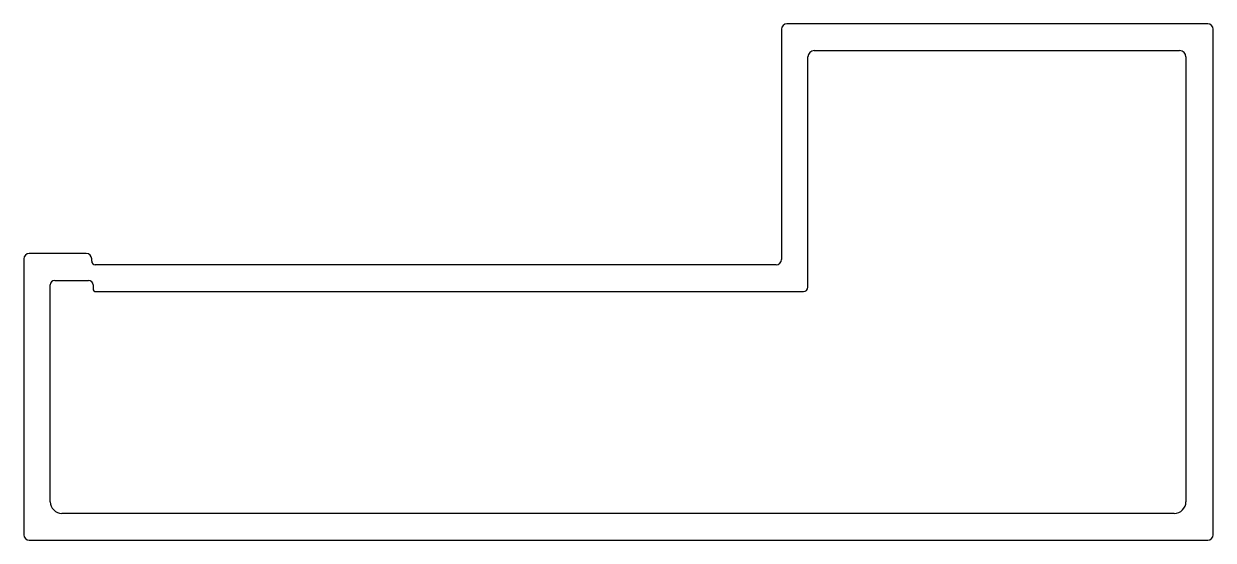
# Model space of a CAD drawing. Extents: x -45.8 to 38.5, y 9.4 to 46.
import ezdxf

# ---------------------------------------------------------------- set-up
doc = ezdxf.new("R2010")
doc.units = 0
doc.layers.get('0').update_dxf_attribs({"linetype": 'CONTINUOUS'})

msp = doc.modelspace()

# ---------------------------------------------------------------- linework, layer by layer
at = {"linetype": 'CONTINUOUS'}
for p, q in [((7.877, 45.643), (7.877, 29.323)), ((38.103, 46.024), (8.258, 46.024)), ((38.484, 9.803), (38.484, 45.643)), ((-41.399, 29.747), (-45.451, 29.747)), ((-45.832, 29.366), (-45.832, 9.803)), ((-41.018, 29.196), (-41.018, 29.366)), ((7.496, 28.942), (-40.764, 28.942)), ((-45.451, 9.422), (38.103, 9.422))]:
    msp.add_line(p, q, dxfattribs=at)
for p, q in [((10.199, 44.12), (14.834, 44.12)), ((14.834, 44.12), (31.471, 44.12)), ((31.471, 44.12), (36.105, 44.12)), ((9.755, 27.357), (9.755, 43.675)), ((36.55, 43.675), (36.55, 12.15)), ((-43.638, 27.84), (-41.238, 27.84)), ((-43.955, 12.15), (-43.955, 27.522)), ((-40.92, 27.522), (-40.92, 27.23)), ((-40.73, 27.04), (9.437, 27.04)), ((35.724, 11.325), (-43.13, 11.325))]:
    msp.add_line(p, q)
for centre, radius, start, end in [((8.258, 45.643), 0.381, 90, 180), ((38.103, 45.643), 0.381, 360, 90), ((-45.451, 29.366), 0.381, 90, 180), ((-41.399, 29.366), 0.381, 0, 90), ((-40.764, 29.196), 0.254, 180, 270), ((7.496, 29.323), 0.381, 270, 0), ((-45.451, 9.803), 0.381, 180, 270), ((38.103, 9.803), 0.381, 270, 360)]:
    msp.add_arc(centre, radius, start, end, dxfattribs=at)
for centre, radius, start, end in [((10.199, 43.675), 0.445, 90, 180), ((36.105, 43.675), 0.445, 0, 90), ((-43.638, 27.522), 0.317, 90, 180), ((-41.238, 27.522), 0.317, 0, 90), ((-40.73, 27.23), 0.19, 180, 270), ((9.437, 27.357), 0.318, 270, 360), ((-43.13, 12.15), 0.825, 180, 270), ((35.724, 12.15), 0.825, 270, 0)]:
    msp.add_arc(centre, radius, start, end)

doc.saveas('drawing.dxf')
